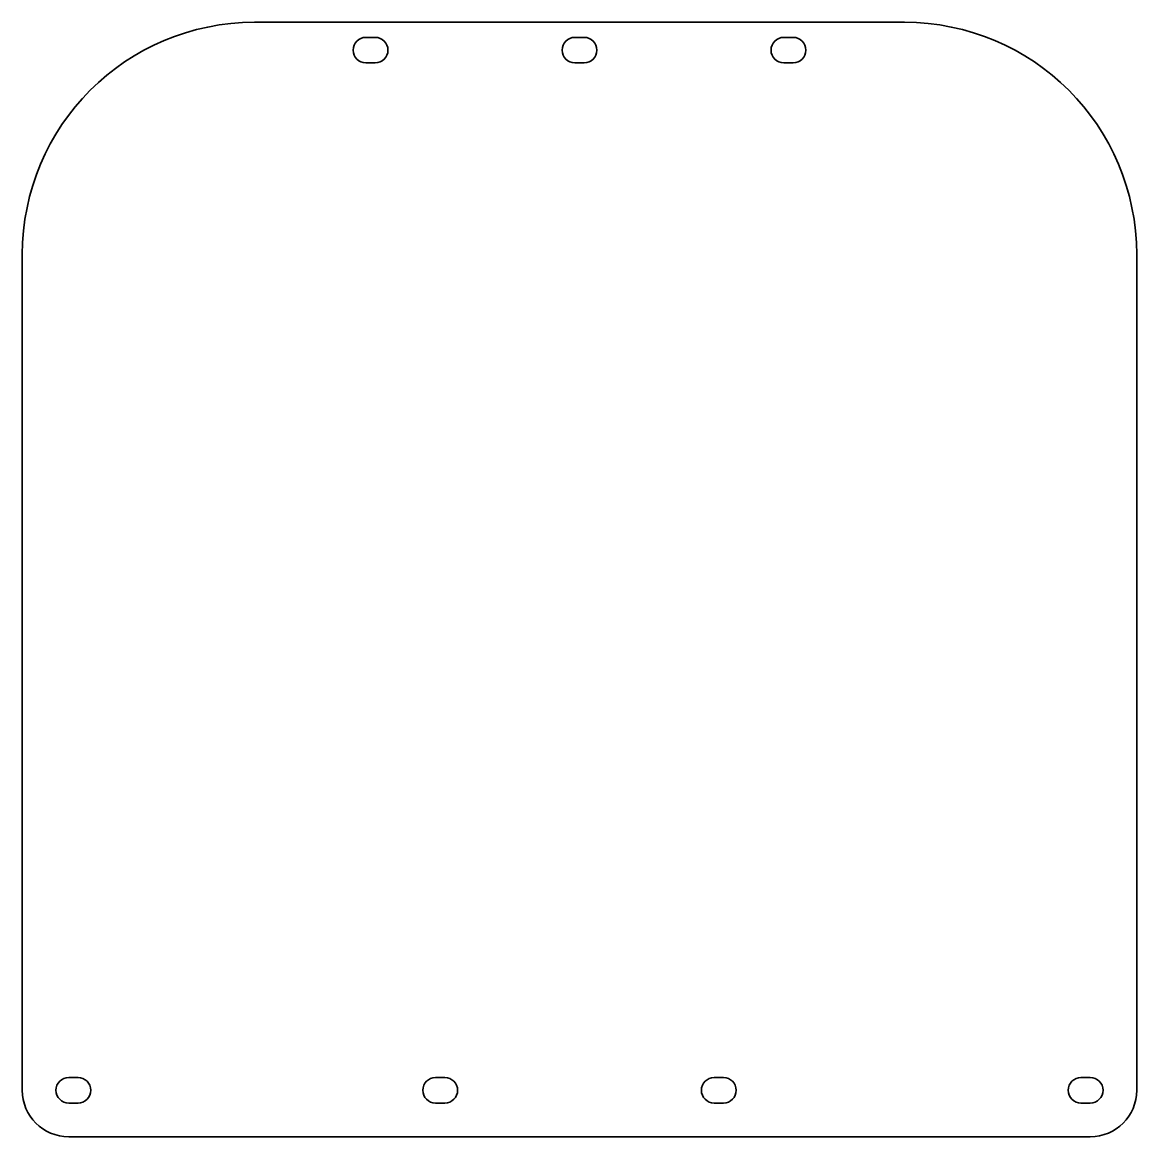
# Model space of a CAD drawing. Extents: x 0 to 240, y -190 to 50.
import ezdxf

# ---------------------------------------------------------------- set-up
doc = ezdxf.new("R2010")
doc.units = 0

msp = doc.modelspace()

# ---------------------------------------------------------------- linework, layer by layer
at = {"color": 7, "lineweight": 35}
for p, q in [((190, 50), (50, 50)), ((0, 0), (0, -180)), ((240, -180), (240, 0)), ((10, -190), (230, -190))]:
    msp.add_line(p, q, dxfattribs=at)
at = {"color": 7, "lineweight": 35, "ltscale": 0.05}
for p, q in [((74, 46.75), (76, 46.75)), ((121, 46.75), (119, 46.75)), ((166, 46.75), (164, 46.75)), ((76, 41.25), (74, 41.25)), ((119, 41.25), (121, 41.25)), ((164, 41.25), (166, 41.25)), ((10, -177.25), (12, -177.25)), ((91, -177.25), (89, -177.25)), ((149, -177.25), (151, -177.25)), ((230, -177.25), (228, -177.25)), ((12, -182.75), (10, -182.75)), ((89, -182.75), (91, -182.75)), ((151, -182.75), (149, -182.75)), ((228, -182.75), (230, -182.75))]:
    msp.add_line(p, q, dxfattribs=at)
at = {"color": 7, "lineweight": 35}
for centre, radius, start, end in [((50, 0), 50, 90, 180), ((190, 0), 50, 0, 90), ((74, 44), 2.75, 90, 270), ((76, 44), 2.75, 270, 90), ((119, 44), 2.75, 90, 270), ((121, 44), 2.75, 270, 90), ((164, 44), 2.75, 90, 270), ((166, 44), 2.75, 270, 90), ((10, -180), 2.75, 90, 270), ((12, -180), 2.75, 270, 90), ((89, -180), 2.75, 90, 270), ((91, -180), 2.75, 270, 90), ((149, -180), 2.75, 90, 270), ((151, -180), 2.75, 270, 90), ((228, -180), 2.75, 90, 270), ((230, -180), 2.75, 270, 90), ((10, -180), 10, 180, 270), ((230, -180), 10, 270, 0)]:
    msp.add_arc(centre, radius, start, end, dxfattribs=at)

doc.saveas('drawing.dxf')
